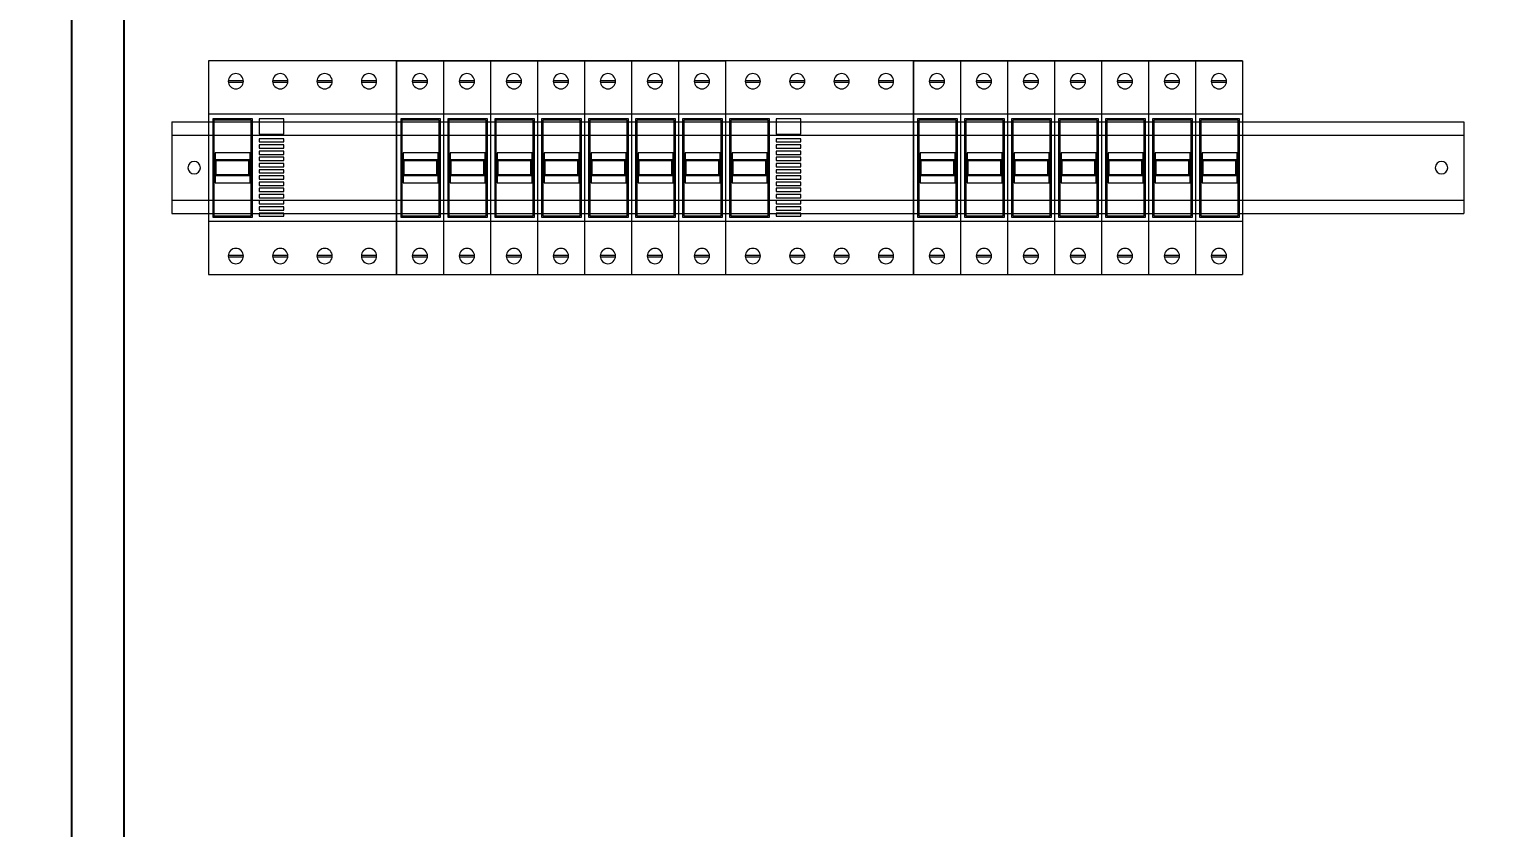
# Model space of a CAD drawing. Header units: millimetres. Extents: x 2046 to 14753, y 2361 to 29276.
# Drawn here: x 10029.7 to 10085.7, y 3862.9 to 3893.5 of the extents above; entities that cross this region are included whole.
import ezdxf

# ---------------------------------------------------------------- set-up
doc = ezdxf.new("R2010")
doc.units = ezdxf.units.MM
doc.layers.add('04_İç', color=10, linetype='Continuous', lineweight=13)
doc.layers.add('MYKUVVET', color=1, linetype='Continuous')
doc.styles.get("Standard").update_dxf_attribs({"font": 'arial.ttf'})
doc.dimstyles.new('ISO-25', dxfattribs={"dimtxt": 2.5, "dimasz": 2.5, "dimexe": 1.25, "dimexo": 0.625, "dimtad": 1, "dimtxsty": 'Standard', "dimcen": 2.5, "dimadec": 0, "dimazin": 0, "dimtfac": 1, "dimtmove": 0, "dimatfit": 3, "dimfxl": 1, "dimarcsym": 0})

# ---------------------------------------------------------------- blocks, each defined once
blk = doc.blocks.new('*D242')
at = {"layer": 'Defpoints', "color": 0, "transparency": 16777216}
for p in [(10031.34, 3930.669), (10023.271, 3830.669), (10031.34, 3830.669)]:
    blk.add_point(p, dxfattribs=at)
at = {"layer": 'MYKUVVET', "color": 0, "lineweight": -2, "transparency": 16777216}
for p, q in [((10030.715, 3930.669), (10022.021, 3930.669)), ((10023.271, 3928.169), (10023.271, 3833.169)), ((10030.715, 3830.669), (10022.021, 3830.669))]:
    blk.add_line(p, q, dxfattribs=at)
at = {"layer": 'MYKUVVET', "color": 0, "transparency": 16777216}
for points in [[(10022.854, 3928.169), (10023.688, 3928.169), (10023.271, 3930.669)], [(10022.854, 3833.169), (10023.688, 3833.169), (10023.271, 3830.669)]]:
    blk.add_solid(points, dxfattribs=at)
at = {"layer": 'MYKUVVET', "color": 0, "transparency": 16777216, "insert": (10021.37, 3880.669), "char_height": 2.5, "attachment_point": 5, "rotation": 90}
blk.add_mtext('100', dxfattribs=at)

msp = doc.modelspace()

# ---------------------------------------------------------------- linework, layer by layer
at = {"color": 8, "lineweight": 9}
for p, q in [((10036.578, 3892.312), (10036.578, 3884.13)), ((10043.778, 3892.312), (10036.578, 3892.312)), ((10043.778, 3884.13), (10043.778, 3892.312)), ((10043.778, 3892.312), (10043.778, 3884.13)), ((10045.578, 3892.312), (10043.778, 3892.312)), ((10043.778, 3892.312), (10045.578, 3892.312)), ((10045.578, 3892.312), (10045.578, 3884.13)), ((10045.578, 3892.312), (10045.578, 3884.13)), ((10047.378, 3892.312), (10045.578, 3892.312)), ((10045.578, 3892.312), (10047.378, 3892.312)), ((10047.378, 3892.312), (10047.378, 3884.13)), ((10047.378, 3892.312), (10047.378, 3884.13)), ((10049.178, 3892.312), (10047.378, 3892.312)), ((10047.378, 3892.312), (10049.178, 3892.312)), ((10049.178, 3892.312), (10049.178, 3884.13)), ((10049.178, 3892.312), (10049.178, 3884.13)), ((10050.978, 3892.312), (10049.178, 3892.312)), ((10049.178, 3892.312), (10050.978, 3892.312)), ((10050.978, 3892.312), (10050.978, 3884.13)), ((10050.978, 3892.312), (10050.978, 3884.13)), ((10052.778, 3892.312), (10050.978, 3892.312)), ((10050.978, 3892.312), (10052.778, 3892.312)), ((10052.778, 3892.312), (10052.778, 3884.13)), ((10052.778, 3892.312), (10052.778, 3884.13)), ((10054.578, 3892.312), (10052.778, 3892.312)), ((10052.778, 3892.312), (10054.578, 3892.312)), ((10054.578, 3892.312), (10054.578, 3884.13)), ((10054.578, 3892.312), (10054.578, 3884.13)), ((10056.378, 3892.312), (10054.578, 3892.312)), ((10054.578, 3892.312), (10056.378, 3892.312)), ((10056.378, 3892.312), (10056.378, 3884.13)), ((10056.378, 3892.312), (10056.378, 3884.13)), ((10063.578, 3892.312), (10056.378, 3892.312)), ((10063.578, 3884.13), (10063.578, 3892.312)), ((10063.578, 3892.312), (10063.578, 3884.13)), ((10065.378, 3892.312), (10063.578, 3892.312)), ((10063.578, 3892.312), (10065.378, 3892.312)), ((10065.378, 3892.312), (10065.378, 3884.13)), ((10065.378, 3892.312), (10065.378, 3884.13)), ((10067.178, 3892.312), (10065.378, 3892.312)), ((10065.378, 3892.312), (10067.178, 3892.312)), ((10067.178, 3892.312), (10067.178, 3884.13)), ((10067.178, 3892.312), (10067.178, 3884.13)), ((10068.978, 3892.312), (10067.178, 3892.312)), ((10067.178, 3892.312), (10068.978, 3892.312)), ((10068.978, 3892.312), (10068.978, 3884.13)), ((10068.978, 3892.312), (10068.978, 3884.13)), ((10070.778, 3892.312), (10068.978, 3892.312)), ((10068.978, 3892.312), (10070.778, 3892.312)), ((10070.778, 3892.312), (10070.778, 3884.13)), ((10070.778, 3892.312), (10070.778, 3884.13)), ((10072.578, 3892.312), (10070.778, 3892.312)), ((10070.778, 3892.312), (10072.578, 3892.312)), ((10072.578, 3892.312), (10072.578, 3884.13)), ((10072.578, 3892.312), (10072.578, 3884.13)), ((10074.378, 3892.312), (10072.578, 3892.312)), ((10072.578, 3892.312), (10074.378, 3892.312)), ((10074.378, 3892.312), (10074.378, 3884.13)), ((10074.378, 3892.312), (10074.378, 3884.13)), ((10076.178, 3892.312), (10074.378, 3892.312)), ((10074.378, 3892.312), (10076.178, 3892.312)), ((10076.178, 3892.312), (10076.178, 3884.13)), ((10037.336, 3891.563), (10037.92, 3891.563)), ((10037.336, 3891.502), (10037.92, 3891.502)), ((10039.036, 3891.563), (10039.62, 3891.563)), ((10039.036, 3891.502), (10039.62, 3891.502)), ((10040.736, 3891.563), (10041.32, 3891.563)), ((10040.736, 3891.502), (10041.32, 3891.502)), ((10042.436, 3891.563), (10043.02, 3891.563)), ((10042.436, 3891.502), (10043.02, 3891.502)), ((10044.386, 3891.563), (10044.97, 3891.563)), ((10044.386, 3891.502), (10044.97, 3891.502)), ((10046.186, 3891.563), (10046.77, 3891.563)), ((10046.186, 3891.502), (10046.77, 3891.502)), ((10047.986, 3891.563), (10048.57, 3891.563)), ((10047.986, 3891.502), (10048.57, 3891.502)), ((10049.786, 3891.563), (10050.37, 3891.563)), ((10049.786, 3891.502), (10050.37, 3891.502)), ((10051.586, 3891.563), (10052.17, 3891.563)), ((10051.586, 3891.502), (10052.17, 3891.502)), ((10053.386, 3891.563), (10053.97, 3891.563)), ((10053.386, 3891.502), (10053.97, 3891.502)), ((10055.186, 3891.563), (10055.77, 3891.563)), ((10055.186, 3891.502), (10055.77, 3891.502)), ((10057.136, 3891.563), (10057.72, 3891.563)), ((10057.136, 3891.502), (10057.72, 3891.502)), ((10058.836, 3891.563), (10059.42, 3891.563)), ((10058.836, 3891.502), (10059.42, 3891.502)), ((10060.536, 3891.563), (10061.12, 3891.563)), ((10060.536, 3891.502), (10061.12, 3891.502)), ((10062.236, 3891.563), (10062.82, 3891.563)), ((10062.236, 3891.502), (10062.82, 3891.502)), ((10064.186, 3891.563), (10064.77, 3891.563)), ((10064.186, 3891.502), (10064.77, 3891.502)), ((10065.986, 3891.563), (10066.57, 3891.563)), ((10065.986, 3891.502), (10066.57, 3891.502)), ((10067.786, 3891.563), (10068.37, 3891.563)), ((10067.786, 3891.502), (10068.37, 3891.502)), ((10069.586, 3891.563), (10070.17, 3891.563)), ((10069.586, 3891.502), (10070.17, 3891.502)), ((10071.386, 3891.563), (10071.97, 3891.563)), ((10071.386, 3891.502), (10071.97, 3891.502)), ((10073.186, 3891.563), (10073.77, 3891.563)), ((10073.186, 3891.502), (10073.77, 3891.502)), ((10074.986, 3891.563), (10075.57, 3891.563)), ((10074.986, 3891.502), (10075.57, 3891.502)), ((10043.778, 3890.267), (10043.778, 3886.176)), ((10045.578, 3890.267), (10043.778, 3890.267)), ((10045.578, 3890.267), (10045.578, 3886.176)), ((10047.378, 3890.267), (10045.578, 3890.267)), ((10047.378, 3890.267), (10047.378, 3886.176)), ((10049.178, 3890.267), (10047.378, 3890.267)), ((10049.178, 3890.267), (10049.178, 3886.176)), ((10050.978, 3890.267), (10049.178, 3890.267)), ((10050.978, 3890.267), (10050.978, 3886.176)), ((10052.778, 3890.267), (10050.978, 3890.267)), ((10052.778, 3890.267), (10052.778, 3886.176)), ((10054.578, 3890.267), (10052.778, 3890.267)), ((10054.578, 3890.267), (10054.578, 3886.176)), ((10056.378, 3890.267), (10054.578, 3890.267)), ((10063.578, 3890.267), (10063.578, 3886.176)), ((10065.378, 3890.267), (10063.578, 3890.267)), ((10065.378, 3890.267), (10065.378, 3886.176)), ((10067.178, 3890.267), (10065.378, 3890.267)), ((10067.178, 3890.267), (10067.178, 3886.176)), ((10068.978, 3890.267), (10067.178, 3890.267)), ((10068.978, 3890.267), (10068.978, 3886.176)), ((10070.778, 3890.267), (10068.978, 3890.267)), ((10070.778, 3890.267), (10070.778, 3886.176)), ((10072.578, 3890.267), (10070.778, 3890.267)), ((10072.578, 3890.267), (10072.578, 3886.176)), ((10074.378, 3890.267), (10072.578, 3890.267)), ((10074.378, 3890.267), (10074.378, 3886.176)), ((10076.178, 3890.267), (10074.378, 3890.267)), ((10043.778, 3886.176), (10045.578, 3886.176)), ((10045.578, 3886.176), (10047.378, 3886.176)), ((10047.378, 3886.176), (10049.178, 3886.176)), ((10049.178, 3886.176), (10050.978, 3886.176)), ((10050.978, 3886.176), (10052.778, 3886.176)), ((10052.778, 3886.176), (10054.578, 3886.176)), ((10054.578, 3886.176), (10056.378, 3886.176)), ((10063.578, 3886.176), (10065.378, 3886.176)), ((10065.378, 3886.176), (10067.178, 3886.176)), ((10067.178, 3886.176), (10068.978, 3886.176)), ((10068.978, 3886.176), (10070.778, 3886.176)), ((10070.778, 3886.176), (10072.578, 3886.176)), ((10072.578, 3886.176), (10074.378, 3886.176)), ((10074.378, 3886.176), (10076.178, 3886.176)), ((10037.336, 3884.867), (10037.92, 3884.867)), ((10037.336, 3884.806), (10037.92, 3884.806)), ((10039.036, 3884.867), (10039.62, 3884.867)), ((10039.036, 3884.806), (10039.62, 3884.806)), ((10040.736, 3884.867), (10041.32, 3884.867)), ((10040.736, 3884.806), (10041.32, 3884.806)), ((10042.436, 3884.867), (10043.02, 3884.867)), ((10042.436, 3884.806), (10043.02, 3884.806)), ((10044.386, 3884.867), (10044.97, 3884.867)), ((10044.386, 3884.806), (10044.97, 3884.806)), ((10046.186, 3884.867), (10046.77, 3884.867)), ((10046.186, 3884.806), (10046.77, 3884.806)), ((10047.986, 3884.867), (10048.57, 3884.867)), ((10047.986, 3884.806), (10048.57, 3884.806)), ((10049.786, 3884.867), (10050.37, 3884.867)), ((10049.786, 3884.806), (10050.37, 3884.806)), ((10051.586, 3884.867), (10052.17, 3884.867)), ((10051.586, 3884.806), (10052.17, 3884.806)), ((10053.386, 3884.867), (10053.97, 3884.867)), ((10053.386, 3884.806), (10053.97, 3884.806)), ((10055.186, 3884.867), (10055.77, 3884.867)), ((10055.186, 3884.806), (10055.77, 3884.806)), ((10057.136, 3884.867), (10057.72, 3884.867)), ((10057.136, 3884.806), (10057.72, 3884.806)), ((10058.836, 3884.867), (10059.42, 3884.867)), ((10058.836, 3884.806), (10059.42, 3884.806)), ((10060.536, 3884.867), (10061.12, 3884.867)), ((10060.536, 3884.806), (10061.12, 3884.806)), ((10062.236, 3884.867), (10062.82, 3884.867)), ((10062.236, 3884.806), (10062.82, 3884.806)), ((10064.186, 3884.867), (10064.77, 3884.867)), ((10064.186, 3884.806), (10064.77, 3884.806)), ((10065.986, 3884.867), (10066.57, 3884.867)), ((10065.986, 3884.806), (10066.57, 3884.806)), ((10067.786, 3884.867), (10068.37, 3884.867)), ((10067.786, 3884.806), (10068.37, 3884.806)), ((10069.586, 3884.867), (10070.17, 3884.867)), ((10069.586, 3884.806), (10070.17, 3884.806)), ((10071.386, 3884.867), (10071.97, 3884.867)), ((10071.386, 3884.806), (10071.97, 3884.806)), ((10073.186, 3884.867), (10073.77, 3884.867)), ((10073.186, 3884.806), (10073.77, 3884.806)), ((10074.986, 3884.867), (10075.57, 3884.867)), ((10074.986, 3884.806), (10075.57, 3884.806)), ((10036.578, 3884.13), (10043.778, 3884.13)), ((10043.778, 3884.13), (10045.578, 3884.13)), ((10045.578, 3884.13), (10047.378, 3884.13)), ((10047.378, 3884.13), (10049.178, 3884.13)), ((10049.178, 3884.13), (10050.978, 3884.13)), ((10050.978, 3884.13), (10052.778, 3884.13)), ((10052.778, 3884.13), (10054.578, 3884.13)), ((10054.578, 3884.13), (10056.378, 3884.13)), ((10056.378, 3884.13), (10063.578, 3884.13)), ((10063.578, 3884.13), (10065.378, 3884.13)), ((10065.378, 3884.13), (10067.178, 3884.13)), ((10067.178, 3884.13), (10068.978, 3884.13)), ((10068.978, 3884.13), (10070.778, 3884.13)), ((10070.778, 3884.13), (10072.578, 3884.13)), ((10072.578, 3884.13), (10074.378, 3884.13)), ((10074.378, 3884.13), (10076.178, 3884.13))]:
    msp.add_line(p, q, dxfattribs=at)
at = {"color": 30, "lineweight": 9}
for p, q in [((10036.578, 3890.267), (10036.578, 3886.176)), ((10043.778, 3890.267), (10036.578, 3890.267)), ((10036.741, 3890.093), (10036.741, 3886.329)), ((10038.266, 3890.093), (10036.741, 3890.093)), ((10036.787, 3890.047), (10036.787, 3886.374)), ((10038.22, 3890.047), (10036.787, 3890.047)), ((10038.22, 3886.374), (10038.22, 3890.047)), ((10038.266, 3886.329), (10038.266, 3890.093)), ((10038.525, 3890.093), (10038.525, 3889.508)), ((10039.472, 3890.093), (10038.525, 3890.093)), ((10039.472, 3889.508), (10039.472, 3890.093)), ((10043.778, 3886.176), (10043.778, 3890.267)), ((10043.941, 3890.093), (10043.941, 3886.329)), ((10045.466, 3890.093), (10043.941, 3890.093)), ((10043.987, 3890.047), (10043.987, 3886.374)), ((10045.42, 3890.047), (10043.987, 3890.047)), ((10045.42, 3886.374), (10045.42, 3890.047)), ((10045.466, 3886.329), (10045.466, 3890.093)), ((10045.741, 3890.093), (10045.741, 3886.329)), ((10047.266, 3890.093), (10045.741, 3890.093)), ((10045.787, 3890.047), (10045.787, 3886.374)), ((10047.22, 3890.047), (10045.787, 3890.047)), ((10047.22, 3886.374), (10047.22, 3890.047)), ((10047.266, 3886.329), (10047.266, 3890.093)), ((10047.541, 3890.093), (10047.541, 3886.329)), ((10049.066, 3890.093), (10047.541, 3890.093)), ((10047.587, 3890.047), (10047.587, 3886.374)), ((10049.02, 3890.047), (10047.587, 3890.047)), ((10049.02, 3886.374), (10049.02, 3890.047)), ((10049.066, 3886.329), (10049.066, 3890.093)), ((10049.341, 3890.093), (10049.341, 3886.329)), ((10050.866, 3890.093), (10049.341, 3890.093)), ((10049.387, 3890.047), (10049.387, 3886.374)), ((10050.82, 3890.047), (10049.387, 3890.047)), ((10050.82, 3886.374), (10050.82, 3890.047)), ((10050.866, 3886.329), (10050.866, 3890.093)), ((10051.141, 3890.093), (10051.141, 3886.329)), ((10052.666, 3890.093), (10051.141, 3890.093)), ((10051.187, 3890.047), (10051.187, 3886.374)), ((10052.62, 3890.047), (10051.187, 3890.047)), ((10052.62, 3886.374), (10052.62, 3890.047)), ((10052.666, 3886.329), (10052.666, 3890.093)), ((10052.941, 3890.093), (10052.941, 3886.329)), ((10054.466, 3890.093), (10052.941, 3890.093)), ((10052.987, 3890.047), (10052.987, 3886.374)), ((10054.42, 3890.047), (10052.987, 3890.047)), ((10054.42, 3886.374), (10054.42, 3890.047)), ((10054.466, 3886.329), (10054.466, 3890.093)), ((10054.741, 3890.093), (10054.741, 3886.329)), ((10056.266, 3890.093), (10054.741, 3890.093)), ((10054.787, 3890.047), (10054.787, 3886.374)), ((10056.22, 3890.047), (10054.787, 3890.047)), ((10056.22, 3886.374), (10056.22, 3890.047)), ((10056.266, 3886.329), (10056.266, 3890.093)), ((10056.378, 3890.267), (10056.378, 3886.176)), ((10063.578, 3890.267), (10056.378, 3890.267)), ((10056.541, 3890.093), (10056.541, 3886.329)), ((10058.066, 3890.093), (10056.541, 3890.093)), ((10056.587, 3890.047), (10056.587, 3886.374)), ((10058.02, 3890.047), (10056.587, 3890.047)), ((10058.02, 3886.374), (10058.02, 3890.047)), ((10058.066, 3886.329), (10058.066, 3890.093)), ((10058.325, 3890.093), (10058.325, 3889.508)), ((10059.272, 3890.093), (10058.325, 3890.093)), ((10059.272, 3889.508), (10059.272, 3890.093)), ((10063.578, 3886.176), (10063.578, 3890.267)), ((10063.741, 3890.093), (10063.741, 3886.329)), ((10065.266, 3890.093), (10063.741, 3890.093)), ((10063.787, 3890.047), (10063.787, 3886.374)), ((10065.22, 3890.047), (10063.787, 3890.047)), ((10065.22, 3886.374), (10065.22, 3890.047)), ((10065.266, 3886.329), (10065.266, 3890.093)), ((10065.541, 3890.093), (10065.541, 3886.329)), ((10067.066, 3890.093), (10065.541, 3890.093)), ((10065.587, 3890.047), (10065.587, 3886.374)), ((10067.02, 3890.047), (10065.587, 3890.047)), ((10067.02, 3886.374), (10067.02, 3890.047)), ((10067.066, 3886.329), (10067.066, 3890.093)), ((10067.341, 3890.093), (10067.341, 3886.329)), ((10068.866, 3890.093), (10067.341, 3890.093)), ((10067.387, 3890.047), (10067.387, 3886.374)), ((10068.82, 3890.047), (10067.387, 3890.047)), ((10068.82, 3886.374), (10068.82, 3890.047)), ((10068.866, 3886.329), (10068.866, 3890.093)), ((10069.141, 3890.093), (10069.141, 3886.329)), ((10070.666, 3890.093), (10069.141, 3890.093)), ((10069.187, 3890.047), (10069.187, 3886.374)), ((10070.62, 3890.047), (10069.187, 3890.047)), ((10070.62, 3886.374), (10070.62, 3890.047)), ((10070.666, 3886.329), (10070.666, 3890.093)), ((10070.941, 3890.093), (10070.941, 3886.329)), ((10072.466, 3890.093), (10070.941, 3890.093)), ((10070.987, 3890.047), (10070.987, 3886.374)), ((10072.42, 3890.047), (10070.987, 3890.047)), ((10072.42, 3886.374), (10072.42, 3890.047)), ((10072.466, 3886.329), (10072.466, 3890.093)), ((10072.741, 3890.093), (10072.741, 3886.329)), ((10074.266, 3890.093), (10072.741, 3890.093)), ((10072.787, 3890.047), (10072.787, 3886.374)), ((10074.22, 3890.047), (10072.787, 3890.047)), ((10074.22, 3886.374), (10074.22, 3890.047)), ((10074.266, 3886.329), (10074.266, 3890.093)), ((10074.541, 3890.093), (10074.541, 3886.329)), ((10076.066, 3890.093), (10074.541, 3890.093)), ((10074.587, 3890.047), (10074.587, 3886.374)), ((10076.02, 3890.047), (10074.587, 3890.047)), ((10076.02, 3886.374), (10076.02, 3890.047)), ((10076.066, 3886.329), (10076.066, 3890.093)), ((10038.525, 3889.508), (10039.472, 3889.508)), ((10038.525, 3889.331), (10038.525, 3889.206)), ((10039.472, 3889.331), (10038.525, 3889.331)), ((10038.525, 3889.206), (10039.472, 3889.206)), ((10039.472, 3889.206), (10039.472, 3889.331)), ((10058.325, 3889.508), (10059.272, 3889.508)), ((10058.325, 3889.331), (10058.325, 3889.206)), ((10059.272, 3889.331), (10058.325, 3889.331)), ((10058.325, 3889.206), (10059.272, 3889.206)), ((10059.272, 3889.206), (10059.272, 3889.331)), ((10036.832, 3888.789), (10036.832, 3887.644)), ((10038.175, 3888.789), (10036.832, 3888.789)), ((10038.175, 3887.644), (10038.175, 3888.789)), ((10038.525, 3889.094), (10038.525, 3888.969)), ((10039.472, 3889.094), (10038.525, 3889.094)), ((10038.525, 3888.969), (10039.472, 3888.969)), ((10038.525, 3888.856), (10038.525, 3888.732)), ((10039.472, 3888.856), (10038.525, 3888.856)), ((10038.525, 3888.732), (10039.472, 3888.732)), ((10039.472, 3888.969), (10039.472, 3889.094)), ((10039.472, 3888.732), (10039.472, 3888.856)), ((10044.032, 3888.789), (10044.032, 3887.644)), ((10045.375, 3888.789), (10044.032, 3888.789)), ((10045.375, 3887.644), (10045.375, 3888.789)), ((10045.832, 3888.789), (10045.832, 3887.644)), ((10047.175, 3888.789), (10045.832, 3888.789)), ((10047.175, 3887.644), (10047.175, 3888.789)), ((10047.632, 3888.789), (10047.632, 3887.644)), ((10048.975, 3888.789), (10047.632, 3888.789)), ((10048.975, 3887.644), (10048.975, 3888.789)), ((10049.432, 3888.789), (10049.432, 3887.644)), ((10050.775, 3888.789), (10049.432, 3888.789)), ((10050.775, 3887.644), (10050.775, 3888.789)), ((10051.232, 3888.789), (10051.232, 3887.644)), ((10052.575, 3888.789), (10051.232, 3888.789)), ((10052.575, 3887.644), (10052.575, 3888.789)), ((10053.032, 3888.789), (10053.032, 3887.644)), ((10054.375, 3888.789), (10053.032, 3888.789)), ((10054.375, 3887.644), (10054.375, 3888.789)), ((10054.832, 3888.789), (10054.832, 3887.644)), ((10056.175, 3888.789), (10054.832, 3888.789)), ((10056.175, 3887.644), (10056.175, 3888.789)), ((10056.632, 3888.789), (10056.632, 3887.644)), ((10057.975, 3888.789), (10056.632, 3888.789)), ((10057.975, 3887.644), (10057.975, 3888.789)), ((10058.325, 3889.094), (10058.325, 3888.969)), ((10059.272, 3889.094), (10058.325, 3889.094)), ((10058.325, 3888.969), (10059.272, 3888.969)), ((10058.325, 3888.856), (10058.325, 3888.732)), ((10059.272, 3888.856), (10058.325, 3888.856)), ((10058.325, 3888.732), (10059.272, 3888.732)), ((10059.272, 3888.969), (10059.272, 3889.094)), ((10059.272, 3888.732), (10059.272, 3888.856)), ((10063.832, 3888.789), (10063.832, 3887.644)), ((10065.175, 3888.789), (10063.832, 3888.789)), ((10065.175, 3887.644), (10065.175, 3888.789)), ((10065.632, 3888.789), (10065.632, 3887.644)), ((10066.975, 3888.789), (10065.632, 3888.789)), ((10066.975, 3887.644), (10066.975, 3888.789)), ((10067.432, 3888.789), (10067.432, 3887.644)), ((10068.775, 3888.789), (10067.432, 3888.789)), ((10068.775, 3887.644), (10068.775, 3888.789)), ((10069.232, 3888.789), (10069.232, 3887.644)), ((10070.575, 3888.789), (10069.232, 3888.789)), ((10070.575, 3887.644), (10070.575, 3888.789)), ((10071.032, 3888.789), (10071.032, 3887.644)), ((10072.375, 3888.789), (10071.032, 3888.789)), ((10072.375, 3887.644), (10072.375, 3888.789)), ((10072.832, 3888.789), (10072.832, 3887.644)), ((10074.175, 3888.789), (10072.832, 3888.789)), ((10074.175, 3887.644), (10074.175, 3888.789)), ((10074.632, 3888.789), (10074.632, 3887.644)), ((10075.975, 3888.789), (10074.632, 3888.789)), ((10075.975, 3887.644), (10075.975, 3888.789)), ((10038.175, 3888.528), (10036.832, 3888.528)), ((10036.877, 3888.482), (10036.832, 3888.528)), ((10038.13, 3888.482), (10036.877, 3888.482)), ((10036.877, 3887.95), (10036.877, 3888.482)), ((10038.13, 3888.482), (10038.175, 3888.528)), ((10038.13, 3887.95), (10038.13, 3888.482)), ((10038.525, 3888.619), (10038.525, 3888.494)), ((10039.472, 3888.619), (10038.525, 3888.619)), ((10038.525, 3888.494), (10039.472, 3888.494)), ((10038.525, 3888.382), (10038.525, 3888.257)), ((10039.472, 3888.382), (10038.525, 3888.382)), ((10038.525, 3888.257), (10039.472, 3888.257)), ((10038.525, 3888.144), (10038.525, 3888.02)), ((10039.472, 3888.144), (10038.525, 3888.144)), ((10039.472, 3888.494), (10039.472, 3888.619)), ((10039.472, 3888.257), (10039.472, 3888.382)), ((10039.472, 3888.02), (10039.472, 3888.144)), ((10045.375, 3888.528), (10044.032, 3888.528)), ((10044.077, 3888.482), (10044.032, 3888.528)), ((10045.33, 3888.482), (10044.077, 3888.482)), ((10044.077, 3887.95), (10044.077, 3888.482)), ((10045.33, 3888.482), (10045.375, 3888.528)), ((10045.33, 3887.95), (10045.33, 3888.482)), ((10047.175, 3888.528), (10045.832, 3888.528)), ((10045.877, 3888.482), (10045.832, 3888.528)), ((10047.13, 3888.482), (10045.877, 3888.482)), ((10045.877, 3887.95), (10045.877, 3888.482)), ((10047.13, 3888.482), (10047.175, 3888.528)), ((10047.13, 3887.95), (10047.13, 3888.482)), ((10048.975, 3888.528), (10047.632, 3888.528)), ((10047.677, 3888.482), (10047.632, 3888.528)), ((10048.93, 3888.482), (10047.677, 3888.482)), ((10047.677, 3887.95), (10047.677, 3888.482)), ((10048.93, 3888.482), (10048.975, 3888.528)), ((10048.93, 3887.95), (10048.93, 3888.482)), ((10050.775, 3888.528), (10049.432, 3888.528)), ((10049.477, 3888.482), (10049.432, 3888.528)), ((10050.73, 3888.482), (10049.477, 3888.482)), ((10049.477, 3887.95), (10049.477, 3888.482)), ((10050.73, 3888.482), (10050.775, 3888.528)), ((10050.73, 3887.95), (10050.73, 3888.482)), ((10052.575, 3888.528), (10051.232, 3888.528)), ((10051.277, 3888.482), (10051.232, 3888.528)), ((10052.53, 3888.482), (10051.277, 3888.482)), ((10051.277, 3887.95), (10051.277, 3888.482)), ((10052.53, 3888.482), (10052.575, 3888.528)), ((10052.53, 3887.95), (10052.53, 3888.482)), ((10054.375, 3888.528), (10053.032, 3888.528)), ((10053.077, 3888.482), (10053.032, 3888.528)), ((10054.33, 3888.482), (10053.077, 3888.482)), ((10053.077, 3887.95), (10053.077, 3888.482)), ((10054.33, 3888.482), (10054.375, 3888.528)), ((10054.33, 3887.95), (10054.33, 3888.482)), ((10056.175, 3888.528), (10054.832, 3888.528)), ((10054.877, 3888.482), (10054.832, 3888.528)), ((10056.13, 3888.482), (10054.877, 3888.482)), ((10054.877, 3887.95), (10054.877, 3888.482)), ((10056.13, 3888.482), (10056.175, 3888.528)), ((10056.13, 3887.95), (10056.13, 3888.482)), ((10057.975, 3888.528), (10056.632, 3888.528)), ((10056.677, 3888.482), (10056.632, 3888.528)), ((10057.93, 3888.482), (10056.677, 3888.482)), ((10056.677, 3887.95), (10056.677, 3888.482)), ((10057.93, 3888.482), (10057.975, 3888.528)), ((10057.93, 3887.95), (10057.93, 3888.482)), ((10058.325, 3888.619), (10058.325, 3888.494)), ((10059.272, 3888.619), (10058.325, 3888.619)), ((10058.325, 3888.494), (10059.272, 3888.494)), ((10058.325, 3888.382), (10058.325, 3888.257)), ((10059.272, 3888.382), (10058.325, 3888.382)), ((10058.325, 3888.257), (10059.272, 3888.257)), ((10058.325, 3888.144), (10058.325, 3888.02)), ((10059.272, 3888.144), (10058.325, 3888.144)), ((10059.272, 3888.494), (10059.272, 3888.619)), ((10059.272, 3888.257), (10059.272, 3888.382)), ((10059.272, 3888.02), (10059.272, 3888.144)), ((10065.175, 3888.528), (10063.832, 3888.528)), ((10063.877, 3888.482), (10063.832, 3888.528)), ((10065.13, 3888.482), (10063.877, 3888.482)), ((10063.877, 3887.95), (10063.877, 3888.482)), ((10065.13, 3888.482), (10065.175, 3888.528)), ((10065.13, 3887.95), (10065.13, 3888.482)), ((10066.975, 3888.528), (10065.632, 3888.528)), ((10065.677, 3888.482), (10065.632, 3888.528)), ((10066.93, 3888.482), (10065.677, 3888.482)), ((10065.677, 3887.95), (10065.677, 3888.482)), ((10066.93, 3888.482), (10066.975, 3888.528)), ((10066.93, 3887.95), (10066.93, 3888.482)), ((10068.775, 3888.528), (10067.432, 3888.528)), ((10067.477, 3888.482), (10067.432, 3888.528)), ((10068.73, 3888.482), (10067.477, 3888.482)), ((10067.477, 3887.95), (10067.477, 3888.482)), ((10068.73, 3888.482), (10068.775, 3888.528)), ((10068.73, 3887.95), (10068.73, 3888.482)), ((10070.575, 3888.528), (10069.232, 3888.528)), ((10069.277, 3888.482), (10069.232, 3888.528)), ((10070.53, 3888.482), (10069.277, 3888.482)), ((10069.277, 3887.95), (10069.277, 3888.482)), ((10070.53, 3888.482), (10070.575, 3888.528)), ((10070.53, 3887.95), (10070.53, 3888.482)), ((10072.375, 3888.528), (10071.032, 3888.528)), ((10071.077, 3888.482), (10071.032, 3888.528)), ((10072.33, 3888.482), (10071.077, 3888.482)), ((10071.077, 3887.95), (10071.077, 3888.482)), ((10072.33, 3888.482), (10072.375, 3888.528)), ((10072.33, 3887.95), (10072.33, 3888.482)), ((10074.175, 3888.528), (10072.832, 3888.528)), ((10072.877, 3888.482), (10072.832, 3888.528)), ((10074.13, 3888.482), (10072.877, 3888.482)), ((10072.877, 3887.95), (10072.877, 3888.482)), ((10074.13, 3888.482), (10074.175, 3888.528)), ((10074.13, 3887.95), (10074.13, 3888.482)), ((10075.975, 3888.528), (10074.632, 3888.528)), ((10074.677, 3888.482), (10074.632, 3888.528)), ((10075.93, 3888.482), (10074.677, 3888.482)), ((10074.677, 3887.95), (10074.677, 3888.482)), ((10075.93, 3888.482), (10075.975, 3888.528)), ((10075.93, 3887.95), (10075.93, 3888.482)), ((10036.877, 3887.95), (10036.832, 3887.905)), ((10038.175, 3887.905), (10036.832, 3887.905)), ((10036.832, 3887.644), (10038.175, 3887.644)), ((10038.13, 3887.95), (10036.877, 3887.95)), ((10038.13, 3887.95), (10038.175, 3887.905)), ((10038.525, 3888.02), (10039.472, 3888.02)), ((10038.525, 3887.907), (10038.525, 3887.783)), ((10039.472, 3887.907), (10038.525, 3887.907)), ((10038.525, 3887.783), (10039.472, 3887.783)), ((10038.525, 3887.67), (10038.525, 3887.545)), ((10039.472, 3887.67), (10038.525, 3887.67)), ((10038.525, 3887.545), (10039.472, 3887.545)), ((10039.472, 3887.783), (10039.472, 3887.907)), ((10039.472, 3887.545), (10039.472, 3887.67)), ((10044.077, 3887.95), (10044.032, 3887.905)), ((10045.375, 3887.905), (10044.032, 3887.905)), ((10044.032, 3887.644), (10045.375, 3887.644)), ((10045.33, 3887.95), (10044.077, 3887.95)), ((10045.33, 3887.95), (10045.375, 3887.905)), ((10045.877, 3887.95), (10045.832, 3887.905)), ((10047.175, 3887.905), (10045.832, 3887.905)), ((10045.832, 3887.644), (10047.175, 3887.644)), ((10047.13, 3887.95), (10045.877, 3887.95)), ((10047.13, 3887.95), (10047.175, 3887.905)), ((10047.677, 3887.95), (10047.632, 3887.905)), ((10048.975, 3887.905), (10047.632, 3887.905)), ((10047.632, 3887.644), (10048.975, 3887.644)), ((10048.93, 3887.95), (10047.677, 3887.95)), ((10048.93, 3887.95), (10048.975, 3887.905)), ((10049.477, 3887.95), (10049.432, 3887.905)), ((10050.775, 3887.905), (10049.432, 3887.905)), ((10049.432, 3887.644), (10050.775, 3887.644)), ((10050.73, 3887.95), (10049.477, 3887.95)), ((10050.73, 3887.95), (10050.775, 3887.905)), ((10051.277, 3887.95), (10051.232, 3887.905)), ((10052.575, 3887.905), (10051.232, 3887.905)), ((10051.232, 3887.644), (10052.575, 3887.644)), ((10052.53, 3887.95), (10051.277, 3887.95)), ((10052.53, 3887.95), (10052.575, 3887.905)), ((10053.077, 3887.95), (10053.032, 3887.905)), ((10054.375, 3887.905), (10053.032, 3887.905)), ((10053.032, 3887.644), (10054.375, 3887.644)), ((10054.33, 3887.95), (10053.077, 3887.95)), ((10054.33, 3887.95), (10054.375, 3887.905)), ((10054.877, 3887.95), (10054.832, 3887.905)), ((10056.175, 3887.905), (10054.832, 3887.905)), ((10054.832, 3887.644), (10056.175, 3887.644)), ((10056.13, 3887.95), (10054.877, 3887.95)), ((10056.13, 3887.95), (10056.175, 3887.905)), ((10056.677, 3887.95), (10056.632, 3887.905)), ((10057.975, 3887.905), (10056.632, 3887.905)), ((10056.632, 3887.644), (10057.975, 3887.644)), ((10057.93, 3887.95), (10056.677, 3887.95)), ((10057.93, 3887.95), (10057.975, 3887.905)), ((10058.325, 3888.02), (10059.272, 3888.02)), ((10058.325, 3887.907), (10058.325, 3887.783)), ((10059.272, 3887.907), (10058.325, 3887.907)), ((10058.325, 3887.783), (10059.272, 3887.783)), ((10058.325, 3887.67), (10058.325, 3887.545)), ((10059.272, 3887.67), (10058.325, 3887.67)), ((10058.325, 3887.545), (10059.272, 3887.545)), ((10059.272, 3887.783), (10059.272, 3887.907)), ((10059.272, 3887.545), (10059.272, 3887.67)), ((10063.877, 3887.95), (10063.832, 3887.905)), ((10065.175, 3887.905), (10063.832, 3887.905)), ((10063.832, 3887.644), (10065.175, 3887.644)), ((10065.13, 3887.95), (10063.877, 3887.95)), ((10065.13, 3887.95), (10065.175, 3887.905)), ((10065.677, 3887.95), (10065.632, 3887.905)), ((10066.975, 3887.905), (10065.632, 3887.905)), ((10065.632, 3887.644), (10066.975, 3887.644)), ((10066.93, 3887.95), (10065.677, 3887.95)), ((10066.93, 3887.95), (10066.975, 3887.905)), ((10067.477, 3887.95), (10067.432, 3887.905)), ((10068.775, 3887.905), (10067.432, 3887.905)), ((10067.432, 3887.644), (10068.775, 3887.644)), ((10068.73, 3887.95), (10067.477, 3887.95)), ((10068.73, 3887.95), (10068.775, 3887.905)), ((10069.277, 3887.95), (10069.232, 3887.905)), ((10070.575, 3887.905), (10069.232, 3887.905)), ((10069.232, 3887.644), (10070.575, 3887.644)), ((10070.53, 3887.95), (10069.277, 3887.95)), ((10070.53, 3887.95), (10070.575, 3887.905)), ((10071.077, 3887.95), (10071.032, 3887.905)), ((10072.375, 3887.905), (10071.032, 3887.905)), ((10071.032, 3887.644), (10072.375, 3887.644)), ((10072.33, 3887.95), (10071.077, 3887.95)), ((10072.33, 3887.95), (10072.375, 3887.905)), ((10072.877, 3887.95), (10072.832, 3887.905)), ((10074.175, 3887.905), (10072.832, 3887.905)), ((10072.832, 3887.644), (10074.175, 3887.644)), ((10074.13, 3887.95), (10072.877, 3887.95)), ((10074.13, 3887.95), (10074.175, 3887.905)), ((10074.677, 3887.95), (10074.632, 3887.905)), ((10075.975, 3887.905), (10074.632, 3887.905)), ((10074.632, 3887.644), (10075.975, 3887.644)), ((10075.93, 3887.95), (10074.677, 3887.95)), ((10075.93, 3887.95), (10075.975, 3887.905)), ((10038.525, 3887.433), (10038.525, 3887.308)), ((10039.472, 3887.433), (10038.525, 3887.433)), ((10038.525, 3887.308), (10039.472, 3887.308)), ((10038.525, 3887.195), (10038.525, 3887.071)), ((10039.472, 3887.195), (10038.525, 3887.195)), ((10038.525, 3887.071), (10039.472, 3887.071)), ((10038.525, 3886.958), (10038.525, 3886.833)), ((10039.472, 3886.958), (10038.525, 3886.958)), ((10039.472, 3887.308), (10039.472, 3887.433)), ((10039.472, 3887.071), (10039.472, 3887.195)), ((10039.472, 3886.833), (10039.472, 3886.958)), ((10058.325, 3887.433), (10058.325, 3887.308)), ((10059.272, 3887.433), (10058.325, 3887.433)), ((10058.325, 3887.308), (10059.272, 3887.308)), ((10058.325, 3887.195), (10058.325, 3887.071)), ((10059.272, 3887.195), (10058.325, 3887.195)), ((10058.325, 3887.071), (10059.272, 3887.071)), ((10058.325, 3886.958), (10058.325, 3886.833)), ((10059.272, 3886.958), (10058.325, 3886.958)), ((10059.272, 3887.308), (10059.272, 3887.433)), ((10059.272, 3887.071), (10059.272, 3887.195)), ((10059.272, 3886.833), (10059.272, 3886.958)), ((10038.525, 3886.833), (10039.472, 3886.833)), ((10038.525, 3886.721), (10038.525, 3886.596)), ((10039.472, 3886.721), (10038.525, 3886.721)), ((10038.525, 3886.596), (10039.472, 3886.596)), ((10038.525, 3886.483), (10038.525, 3886.359)), ((10039.472, 3886.483), (10038.525, 3886.483)), ((10039.472, 3886.596), (10039.472, 3886.721)), ((10039.472, 3886.359), (10039.472, 3886.483)), ((10058.325, 3886.833), (10059.272, 3886.833)), ((10058.325, 3886.721), (10058.325, 3886.596)), ((10059.272, 3886.721), (10058.325, 3886.721)), ((10058.325, 3886.596), (10059.272, 3886.596)), ((10058.325, 3886.483), (10058.325, 3886.359)), ((10059.272, 3886.483), (10058.325, 3886.483)), ((10059.272, 3886.596), (10059.272, 3886.721)), ((10059.272, 3886.359), (10059.272, 3886.483)), ((10036.578, 3886.176), (10043.778, 3886.176)), ((10036.741, 3886.329), (10038.266, 3886.329)), ((10036.787, 3886.374), (10038.22, 3886.374)), ((10038.525, 3886.359), (10039.472, 3886.359)), ((10043.941, 3886.329), (10045.466, 3886.329)), ((10043.987, 3886.374), (10045.42, 3886.374)), ((10045.741, 3886.329), (10047.266, 3886.329)), ((10045.787, 3886.374), (10047.22, 3886.374)), ((10047.541, 3886.329), (10049.066, 3886.329)), ((10047.587, 3886.374), (10049.02, 3886.374)), ((10049.341, 3886.329), (10050.866, 3886.329)), ((10049.387, 3886.374), (10050.82, 3886.374)), ((10051.141, 3886.329), (10052.666, 3886.329)), ((10051.187, 3886.374), (10052.62, 3886.374)), ((10052.941, 3886.329), (10054.466, 3886.329)), ((10052.987, 3886.374), (10054.42, 3886.374)), ((10054.741, 3886.329), (10056.266, 3886.329)), ((10054.787, 3886.374), (10056.22, 3886.374)), ((10056.378, 3886.176), (10063.578, 3886.176)), ((10056.541, 3886.329), (10058.066, 3886.329)), ((10056.587, 3886.374), (10058.02, 3886.374)), ((10058.325, 3886.359), (10059.272, 3886.359)), ((10063.741, 3886.329), (10065.266, 3886.329)), ((10063.787, 3886.374), (10065.22, 3886.374)), ((10065.541, 3886.329), (10067.066, 3886.329)), ((10065.587, 3886.374), (10067.02, 3886.374)), ((10067.341, 3886.329), (10068.866, 3886.329)), ((10067.387, 3886.374), (10068.82, 3886.374)), ((10069.141, 3886.329), (10070.666, 3886.329)), ((10069.187, 3886.374), (10070.62, 3886.374)), ((10070.941, 3886.329), (10072.466, 3886.329)), ((10070.987, 3886.374), (10072.42, 3886.374)), ((10072.741, 3886.329), (10074.266, 3886.329)), ((10072.787, 3886.374), (10074.22, 3886.374)), ((10074.541, 3886.329), (10076.066, 3886.329)), ((10074.587, 3886.374), (10076.02, 3886.374))]:
    msp.add_line(p, q, dxfattribs=at)
at = {"color": 8, "lineweight": 9, "extrusion": (0, 0, -1)}
for centre in [(10037.628, 3891.533), (10039.328, 3891.533), (10041.028, 3891.533), (10042.728, 3891.533), (10044.678, 3891.533), (10046.478, 3891.533), (10048.278, 3891.533), (10050.078, 3891.533), (10051.878, 3891.533), (10053.678, 3891.533), (10055.478, 3891.533), (10057.428, 3891.533), (10059.128, 3891.533), (10060.828, 3891.533), (10062.528, 3891.533), (10064.478, 3891.533), (10066.278, 3891.533), (10068.078, 3891.533), (10069.878, 3891.533), (10071.678, 3891.533), (10073.478, 3891.533), (10075.278, 3891.533), (10037.628, 3884.837), (10039.328, 3884.837), (10041.028, 3884.837), (10042.728, 3884.837), (10044.678, 3884.837), (10046.478, 3884.837), (10048.278, 3884.837), (10050.078, 3884.837), (10051.878, 3884.837), (10053.678, 3884.837), (10055.478, 3884.837), (10057.428, 3884.837), (10059.128, 3884.837), (10060.828, 3884.837), (10062.528, 3884.837), (10064.478, 3884.837), (10066.278, 3884.837), (10068.078, 3884.837), (10069.878, 3884.837), (10071.678, 3884.837), (10073.478, 3884.837), (10075.278, 3884.837)]:
    msp.add_ellipse(centre, major_axis=(-0.292, 0), ratio=1, start_param=5.497787, end_param=11.780972, dxfattribs=at)
at = {"layer": '04_İç', "color": 0, "lineweight": 9, "ltscale": 100}
for p, q in [((10035.181, 3889.971, -0.113), (10084.656, 3889.971, 2.365)), ((10035.181, 3889.971), (10035.181, 3886.471)), ((10084.656, 3889.971, 2.365), (10084.656, 3886.471, 2.365)), ((10035.181, 3889.471, -0.113), (10084.656, 3889.471, 2.365)), ((10035.181, 3886.471, -0.113), (10084.656, 3886.471, 2.365))]:
    msp.add_line(p, q, dxfattribs=at)
at = {"layer": '04_İç', "color": 0, "lineweight": 9}
msp.add_line((10084.656, 3886.959, 2.365), (10035.181, 3886.959, -0.113), dxfattribs=at)
at = {"layer": '04_İç', "color": 0, "lineweight": 9, "ltscale": 100}
for centre, start, end in [((10036.031, 3888.221), 0, 180), ((10036.031, 3888.221), 180, 0), ((10083.806, 3888.221, 2.365), 0, 180), ((10083.806, 3888.221, 2.365), 180, 0)]:
    msp.add_arc(centre, 0.24, start, end, dxfattribs=at)
at = {"layer": 'MYKUVVET', "color": 8}
for points in [[(10031.34, 3830.669), (10121.34, 3830.669), (10121.34, 3930.669), (10031.34, 3930.669)], [(10033.34, 3832.669), (10119.34, 3832.669), (10119.34, 3928.669), (10033.34, 3928.669)]]:
    msp.add_lwpolyline(points, close=True, dxfattribs=at)

# ---------------------------------------------------------------- dimensions: what is measured, and where the dimension line sits
dim = msp.add_linear_dim(base=(10023.271, 3830.669), p1=(10031.34, 3930.669), p2=(10031.34, 3830.669), angle=90, dimstyle='ISO-25', dxfattribs=at)
dim.commit()
dim.dimension.update_dxf_attribs({"geometry": '*D242', "text_midpoint": (10021.37, 3880.669)})

doc.saveas('drawing.dxf')
